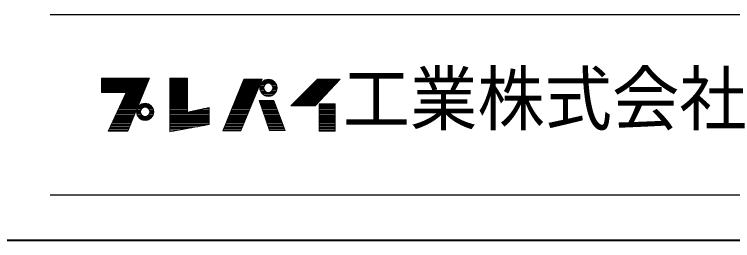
# Model space of a CAD drawing. Units: millimetres at full size, sheet at 1:7; details may follow other scales. Extents: x -1481 to 1354, y -996 to 971.
# Drawn here: x -87.9 to 408.8, y -996.3 to -839.8 of the extents above; entities that cross this region are included whole.
import ezdxf
from ezdxf.enums import TextEntityAlignment as Align

# ---------------------------------------------------------------- set-up
doc = ezdxf.new("R2010")
doc.units = ezdxf.units.MM
doc.header["$LTSCALE"] = 7
doc.layers.add('0-0____1', color=4, linetype='Continuous', lineweight=9)
doc.styles.add('ＭＳ ゴシック', font='')
doc.styles.get('ＭＳ ゴシック').set_extended_font_data('MS Gothic')

msp = doc.modelspace()

# ---------------------------------------------------------------- linework, layer by layer
at = {"layer": '0-0____1', "color": 6, "lineweight": 25}
for p, q in [((-63.042, -839.768), (1322.958, -839.768)), ((1322.958, -964.768), (-63.042, -964.768))]:
    msp.add_line(p, q, dxfattribs=at)
at = {"layer": '0-0____1', "color": 7, "lineweight": 18}
for p, q in [((-9.514, -920.57), (5.627, -883.967)), ((19.592, -883.82), (19.592, -921.011)), ((31.793, -883.82), (19.592, -883.82)), ((-27.742, -884.408), (5.444, -884.408)), ((-27.742, -884.702), (5.323, -884.702)), ((-27.742, -885.143), (5.14, -885.143)), ((-27.742, -885.584), (4.958, -885.584)), ((-27.742, -886.025), (4.775, -886.025)), ((-27.742, -886.613), (4.532, -886.613)), ((4.35, -887.054), (-27.742, -887.054)), ((-27.742, -887.495), (4.167, -887.495)), ((-27.742, -887.936), (3.985, -887.936)), ((-27.742, -888.377), (3.802, -888.377)), ((-27.742, -888.818), (3.62, -888.818)), ((-27.742, -889.112), (3.498, -889.112)), ((19.592, -884.408), (31.793, -884.408)), ((19.592, -884.702), (31.793, -884.702)), ((19.592, -885.143), (31.793, -885.143)), ((19.592, -885.584), (31.793, -885.584)), ((19.592, -886.025), (31.793, -886.025)), ((19.592, -886.613), (31.793, -886.613)), ((19.592, -887.054), (31.793, -887.054)), ((19.592, -887.495), (31.793, -887.495)), ((19.592, -887.936), (31.793, -887.936)), ((19.592, -888.377), (31.793, -888.377)), ((19.592, -888.818), (31.793, -888.818)), ((19.592, -889.112), (31.793, -889.112)), ((70.895, -884.555), (56.195, -920.276)), ((68.69, -920.276), (83.537, -884.555)), ((69.019, -889.112), (81.643, -889.112)), ((69.14, -888.818), (81.765, -888.818)), ((69.322, -888.377), (81.948, -888.377)), ((69.503, -887.936), (82.131, -887.936)), ((69.685, -887.495), (82.315, -887.495)), ((69.866, -887.054), (82.498, -887.054)), ((70.048, -886.613), (82.681, -886.613)), ((70.29, -886.025), (82.926, -886.025)), ((70.471, -885.584), (83.096, -885.584)), ((70.653, -885.143), (83.292, -885.143)), ((70.895, -884.555), (83.537, -884.555)), ((82.273, -888.377), (85.55, -888.377)), ((82.546, -887.789), (86.343, -887.789)), ((83.008, -887.054), (92.591, -887.054)), ((83.503, -886.466), (92.096, -886.466)), ((84.354, -885.731), (91.245, -885.731)), ((85.387, -885.143), (90.212, -885.143)), ((93.053, -887.789), (89.256, -887.789)), ((93.326, -888.377), (90.049, -888.377)), ((117.2, -889.112), (133.107, -889.112)), ((117.494, -888.818), (133.38, -888.818)), ((117.935, -888.377), (133.79, -888.377)), ((118.376, -887.936), (134.199, -887.936)), ((118.817, -887.495), (134.609, -887.495)), ((119.258, -887.054), (135.018, -887.054)), ((119.699, -886.613), (135.428, -886.613)), ((120.14, -903.077), (137.339, -884.555)), ((120.287, -886.025), (135.974, -886.025)), ((120.728, -885.584), (136.383, -885.584)), ((121.169, -885.143), (136.793, -885.143)), ((-27.742, -889.7), (3.255, -889.7)), ((-27.742, -890.141), (3.073, -890.141)), ((-27.742, -890.582), (2.89, -890.582)), ((-27.742, -891.023), (2.708, -891.023)), ((-27.742, -891.464), (2.525, -891.464)), ((-27.742, -891.905), (2.343, -891.905)), ((-27.742, -892.346), (2.161, -892.346)), ((-27.742, -892.787), (1.978, -892.787)), ((-27.742, -893.228), (1.796, -893.228)), ((-10.69, -893.816), (-27.742, -893.816)), ((-23.038, -920.57), (-10.69, -893.816)), ((1.553, -893.816), (-10.69, -893.816)), ((19.592, -889.7), (31.793, -889.7)), ((19.592, -890.141), (31.793, -890.141)), ((19.592, -890.582), (31.793, -890.582)), ((19.592, -891.023), (31.793, -891.023)), ((19.592, -891.464), (31.793, -891.464)), ((19.592, -891.905), (31.793, -891.905)), ((19.592, -892.346), (31.793, -892.346)), ((19.592, -892.787), (31.793, -892.787)), ((19.592, -893.228), (31.793, -893.228)), ((19.592, -893.816), (31.793, -893.816)), ((67.084, -893.816), (79.687, -893.816)), ((67.326, -893.228), (79.932, -893.228)), ((67.507, -892.787), (80.115, -892.787)), ((67.688, -892.346), (80.298, -892.346)), ((67.87, -891.905), (80.482, -891.905)), ((68.051, -891.464), (80.665, -891.464)), ((68.249, -891.023), (80.848, -891.023)), ((68.414, -890.582), (81.032, -890.582)), ((68.596, -890.141), (81.215, -890.141)), ((68.777, -889.7), (81.398, -889.7)), ((81.85, -890.582), (84.65, -890.582)), ((81.879, -889.994), (84.705, -889.994)), ((81.895, -891.317), (84.737, -891.317)), ((81.999, -889.259), (84.941, -889.259)), ((82.034, -892.052), (85.014, -892.052)), ((82.273, -892.787), (85.55, -892.787)), ((82.627, -893.522), (86.669, -893.522)), ((92.973, -893.522), (88.931, -893.522)), ((93.326, -892.787), (90.049, -892.787)), ((93.565, -892.052), (90.586, -892.052)), ((93.601, -889.259), (90.658, -889.259)), ((93.704, -891.317), (90.863, -891.317)), ((93.721, -889.994), (90.894, -889.994)), ((90.95, -890.582), (93.75, -890.582)), ((112.496, -893.816), (128.739, -893.816)), ((113.084, -893.228), (129.285, -893.228)), ((113.525, -892.787), (129.695, -892.787)), ((113.966, -892.346), (130.104, -892.346)), ((114.407, -891.905), (130.514, -891.905)), ((114.848, -891.464), (130.923, -891.464)), ((115.289, -891.023), (131.333, -891.023)), ((115.73, -890.582), (131.742, -890.582)), ((116.171, -890.141), (132.194, -890.141)), ((116.612, -889.7), (132.561, -889.7)), ((-0.576, -898.961), (-13.065, -898.961)), ((-0.332, -898.373), (-12.748, -898.373)), ((-12.454, -897.638), (-0.028, -897.638)), ((0.215, -897.05), (-12.183, -897.05)), ((0.519, -896.315), (-11.844, -896.315)), ((0.701, -895.874), (-11.64, -895.874)), ((0.944, -895.286), (-11.369, -895.286)), ((1.127, -894.845), (-11.165, -894.845)), ((1.37, -894.257), (-10.894, -894.257)), ((19.592, -894.257), (31.793, -894.257)), ((19.592, -894.845), (31.793, -894.845)), ((19.592, -895.286), (31.793, -895.286)), ((19.592, -895.874), (31.793, -895.874)), ((19.592, -896.315), (31.793, -896.315)), ((19.592, -897.05), (31.793, -897.05)), ((19.592, -897.638), (31.793, -897.638)), ((19.592, -898.373), (31.793, -898.373)), ((19.592, -898.961), (31.793, -898.961)), ((64.966, -898.961), (77.549, -898.961)), ((65.208, -898.373), (77.793, -898.373)), ((65.511, -897.638), (78.099, -897.638)), ((65.753, -897.05), (78.343, -897.05)), ((66.055, -896.315), (78.649, -896.315)), ((66.237, -895.874), (78.832, -895.874)), ((66.479, -895.286), (79.076, -895.286)), ((66.66, -894.845), (79.26, -894.845)), ((66.902, -894.257), (79.504, -894.257)), ((83.12, -894.257), (92.479, -894.257)), ((83.649, -894.845), (91.95, -894.845)), ((84.811, -895.727), (90.788, -895.727)), ((86.207, -896.315), (89.392, -896.315)), ((107.351, -898.961), (123.962, -898.961)), ((107.939, -898.373), (124.508, -898.373)), ((108.674, -897.638), (125.19, -897.638)), ((109.262, -897.05), (125.736, -897.05)), ((109.997, -896.315), (126.419, -896.315)), ((110.438, -895.874), (126.828, -895.874)), ((111.026, -895.286), (127.374, -895.286)), ((111.467, -894.845), (127.784, -894.845)), ((112.055, -894.257), (128.33, -894.257)), ((-2.522, -903.665), (-15.236, -903.665)), ((-2.217, -902.93), (-14.897, -902.93)), ((-14.625, -902.342), (-1.974, -902.342)), ((-1.67, -901.607), (-14.286, -901.607)), ((-1.366, -900.872), (-13.947, -900.872)), ((-1.123, -900.284), (-13.676, -900.284)), ((-13.336, -899.549), (-0.819, -899.549)), ((-2.252, -903.665), (7.331, -903.665)), ((-1.611, -902.93), (6.69, -902.93)), ((-0.906, -902.342), (5.985, -902.342)), ((0.49, -901.607), (4.589, -901.607)), ((19.592, -899.549), (31.793, -899.549)), ((19.592, -900.284), (31.793, -900.284)), ((19.592, -900.872), (31.793, -900.872)), ((19.592, -901.607), (31.793, -901.607)), ((19.592, -902.342), (31.793, -902.342)), ((19.592, -902.93), (31.793, -902.93)), ((19.592, -903.665), (31.793, -903.665)), ((63.03, -903.665), (75.594, -903.665)), ((63.333, -902.93), (75.899, -902.93)), ((63.575, -902.342), (76.144, -902.342)), ((63.877, -901.607), (76.449, -901.607)), ((64.18, -900.872), (76.755, -900.872)), ((64.427, -900.284), (76.999, -900.284)), ((64.721, -899.549), (77.305, -899.549)), ((81.383, -899.549), (91.676, -899.549)), ((81.638, -900.284), (91.947, -900.284)), ((81.843, -900.872), (92.164, -900.872)), ((82.098, -901.607), (92.435, -901.607)), ((82.353, -902.342), (92.706, -902.342)), ((82.558, -902.93), (92.923, -902.93)), ((82.813, -903.665), (93.194, -903.665)), ((99.266, -920.129), (91.622, -899.402)), ((103.235, -903.077), (120.14, -903.077)), ((103.97, -902.342), (120.822, -902.342)), ((104.705, -901.607), (121.505, -901.607)), ((105.44, -900.872), (122.187, -900.872)), ((106.028, -900.284), (122.733, -900.284)), ((106.763, -899.549), (123.416, -899.549)), ((122.786, -902.342), (133.958, -902.342)), ((122.786, -902.93), (133.958, -902.93)), ((122.786, -903.665), (133.958, -903.665)), ((-4.528, -908.516), (-17.452, -908.516)), ((-4.285, -907.928), (-17.204, -907.928)), ((-3.981, -907.193), (-16.864, -907.193)), ((-16.593, -906.605), (-3.738, -906.605)), ((-3.434, -905.87), (-16.254, -905.87)), ((-3.069, -904.988), (-15.847, -904.988)), ((-2.765, -904.253), (-15.507, -904.253)), ((-3.41, -907.193), (-0.61, -907.193)), ((-3.381, -906.605), (-0.555, -906.605)), ((-3.365, -907.928), (-0.523, -907.928)), ((-3.261, -905.87), (-0.319, -905.87)), ((-3.261, -908.516), (-0.319, -908.516)), ((-2.987, -904.988), (0.29, -904.988)), ((-2.633, -904.253), (1.409, -904.253)), ((7.713, -904.253), (3.671, -904.253)), ((8.066, -904.988), (4.789, -904.988)), ((8.341, -905.87), (5.398, -905.87)), ((8.341, -908.516), (5.398, -908.516)), ((8.444, -907.928), (5.603, -907.928)), ((8.461, -906.605), (5.634, -906.605)), ((5.69, -907.193), (8.49, -907.193)), ((19.592, -904.253), (31.793, -904.253)), ((19.592, -904.988), (31.793, -904.988)), ((19.592, -905.87), (31.793, -905.87)), ((19.592, -906.605), (31.793, -906.605)), ((19.592, -907.193), (31.793, -907.193)), ((19.592, -907.928), (46.934, -907.928)), ((19.592, -908.516), (46.934, -908.516)), ((46.934, -907.193), (33.109, -907.193)), ((46.934, -906.605), (35.743, -906.605)), ((46.934, -905.87), (39.034, -905.87)), ((46.934, -904.988), (42.984, -904.988)), ((61.034, -908.516), (73.578, -908.516)), ((61.276, -907.928), (73.822, -907.928)), ((61.579, -907.193), (74.129, -907.193)), ((61.821, -906.605), (74.372, -906.605)), ((62.123, -905.87), (74.677, -905.87)), ((62.486, -904.988), (75.044, -904.988)), ((62.788, -904.253), (75.349, -904.253)), ((83.017, -904.253), (93.411, -904.253)), ((83.273, -904.988), (93.682, -904.988)), ((83.579, -905.87), (94.007, -905.87)), ((83.835, -906.605), (94.278, -906.605)), ((84.039, -907.193), (94.495, -907.193)), ((84.295, -907.928), (94.766, -907.928)), ((84.499, -908.516), (94.983, -908.516)), ((122.786, -904.253), (133.958, -904.253)), ((122.786, -904.988), (133.958, -904.988)), ((122.786, -905.87), (133.958, -905.87)), ((122.786, -906.605), (133.958, -906.605)), ((122.786, -907.193), (133.958, -907.193)), ((122.786, -907.928), (133.958, -907.928)), ((122.786, -908.516), (133.958, -908.516)), ((-6.656, -913.661), (-19.85, -913.661)), ((-6.352, -912.926), (-19.51, -912.926)), ((-6.048, -912.191), (-19.171, -912.191)), ((-5.744, -911.456), (-18.832, -911.456)), ((-5.501, -910.868), (-18.561, -910.868)), ((-5.197, -910.133), (-18.221, -910.133)), ((-4.893, -909.398), (-17.882, -909.398)), ((-2.987, -909.398), (0.29, -909.398)), ((-2.633, -910.133), (1.409, -910.133)), ((-2.14, -910.868), (7.219, -910.868)), ((-1.611, -911.456), (6.69, -911.456)), ((-0.689, -912.191), (5.768, -912.191)), ((0.947, -912.926), (4.132, -912.926)), ((7.713, -910.133), (3.671, -910.133)), ((8.066, -909.398), (4.789, -909.398)), ((19.592, -909.398), (46.934, -909.398)), ((19.592, -910.133), (46.934, -910.133)), ((19.592, -910.868), (46.934, -910.868)), ((19.592, -911.456), (46.934, -911.456)), ((19.592, -912.191), (46.934, -912.191)), ((19.592, -912.926), (46.934, -912.926)), ((19.592, -913.661), (46.934, -913.661)), ((58.917, -913.661), (71.439, -913.661)), ((59.219, -912.926), (71.745, -912.926)), ((59.522, -912.191), (72.05, -912.191)), ((59.824, -911.456), (72.356, -911.456)), ((60.066, -910.868), (72.6, -910.868)), ((60.369, -910.133), (72.905, -910.133)), ((60.671, -909.398), (73.211, -909.398)), ((84.805, -909.398), (95.308, -909.398)), ((85.061, -910.133), (95.579, -910.133)), ((85.301, -910.868), (95.85, -910.868)), ((85.521, -911.456), (96.067, -911.456)), ((85.776, -912.191), (96.338, -912.191)), ((86.031, -912.926), (96.609, -912.926)), ((86.287, -913.661), (96.88, -913.661)), ((122.786, -909.398), (133.958, -909.398)), ((122.786, -910.133), (133.958, -910.133)), ((122.786, -910.868), (133.958, -910.868)), ((122.786, -911.456), (133.958, -911.456)), ((122.786, -912.191), (133.958, -912.191)), ((122.786, -912.926), (133.958, -912.926)), ((122.786, -913.661), (133.958, -913.661)), ((-8.845, -918.953), (-22.292, -918.953)), ((-8.541, -918.218), (-21.953, -918.218)), ((-8.237, -917.483), (-21.614, -917.483)), ((-7.873, -916.601), (-21.206, -916.601)), ((-7.569, -915.866), (-20.867, -915.866)), ((-7.204, -914.984), (-20.46, -914.984)), ((-6.96, -914.396), (-20.189, -914.396)), ((19.592, -914.396), (46.934, -914.396)), ((19.592, -914.984), (46.934, -914.984)), ((19.592, -915.866), (46.934, -915.866)), ((19.592, -916.601), (43.717, -916.601)), ((19.592, -917.483), (38.892, -917.483)), ((19.592, -918.218), (34.871, -918.218)), ((19.592, -918.953), (30.85, -918.953)), ((56.739, -918.953), (69.24, -918.953)), ((57.042, -918.218), (69.545, -918.218)), ((57.344, -917.483), (69.851, -917.483)), ((57.707, -916.601), (70.217, -916.601)), ((58.009, -915.866), (70.523, -915.866)), ((58.372, -914.984), (70.889, -914.984)), ((58.614, -914.396), (71.134, -914.396)), ((86.542, -914.396), (97.151, -914.396)), ((86.747, -914.984), (97.368, -914.984)), ((87.053, -915.866), (97.693, -915.866)), ((87.359, -916.601), (97.965, -916.601)), ((87.615, -917.483), (98.29, -917.483)), ((87.871, -918.218), (98.561, -918.218)), ((88.126, -918.953), (98.832, -918.953)), ((122.786, -914.396), (133.958, -914.396)), ((122.786, -914.984), (133.958, -914.984)), ((122.786, -915.866), (133.958, -915.866)), ((122.786, -916.601), (133.958, -916.601)), ((122.786, -917.483), (133.958, -917.483)), ((122.786, -918.218), (133.958, -918.218)), ((122.786, -918.953), (133.958, -918.953)), ((-23.038, -920.57), (-9.514, -920.57)), ((-9.21, -919.835), (-22.699, -919.835)), ((19.592, -919.835), (26.025, -919.835)), ((68.69, -920.276), (56.195, -920.276)), ((56.376, -919.835), (68.873, -919.835)), ((88.432, -919.835), (99.157, -919.835)), ((88.535, -920.129), (99.266, -920.129)), ((122.786, -919.835), (133.958, -919.835))]:
    msp.add_line(p, q, dxfattribs=at)
at = {"layer": '0-0____1', "color": 1, "lineweight": 40}
msp.add_line((1354.458, -996.268), (-1480.542, -996.268), dxfattribs=at)
at = {"layer": '0-0____1', "color": 7, "lineweight": 18}
for points in [[(-27.742, -893.816), (-27.742, -883.967), (5.627, -883.967)], [(19.592, -921.011), (46.934, -916.013), (46.934, -904.106), (31.793, -907.487), (31.793, -883.82)], [(103.235, -903.077), (121.757, -884.555), (137.339, -884.555)], [(88.535, -920.129), (81.332, -899.402), (91.622, -899.402)]]:
    msp.add_lwpolyline(points, dxfattribs=at)
msp.add_lwpolyline([(122.786, -901.607), (122.786, -920.57), (133.958, -920.57), (133.958, -901.607)], close=True, dxfattribs=at)
for centre, radius in [((87.8, -890.582), 5.95), ((87.8, -890.582), 3.15), ((2.54, -907.193), 5.95), ((2.54, -907.193), 3.15)]:
    msp.add_circle(centre, radius, dxfattribs=at)

# ---------------------------------------------------------------- texts
at = {"layer": '0-0____1', "color": 7, "style": 'ＭＳ ゴシック', "width": 0.95}
msp.add_text('工業株式会社', height=35.92, dxfattribs=at).set_placement((139.208, -926.768), align=Align.BOTTOM_LEFT)

doc.saveas('drawing.dxf')
